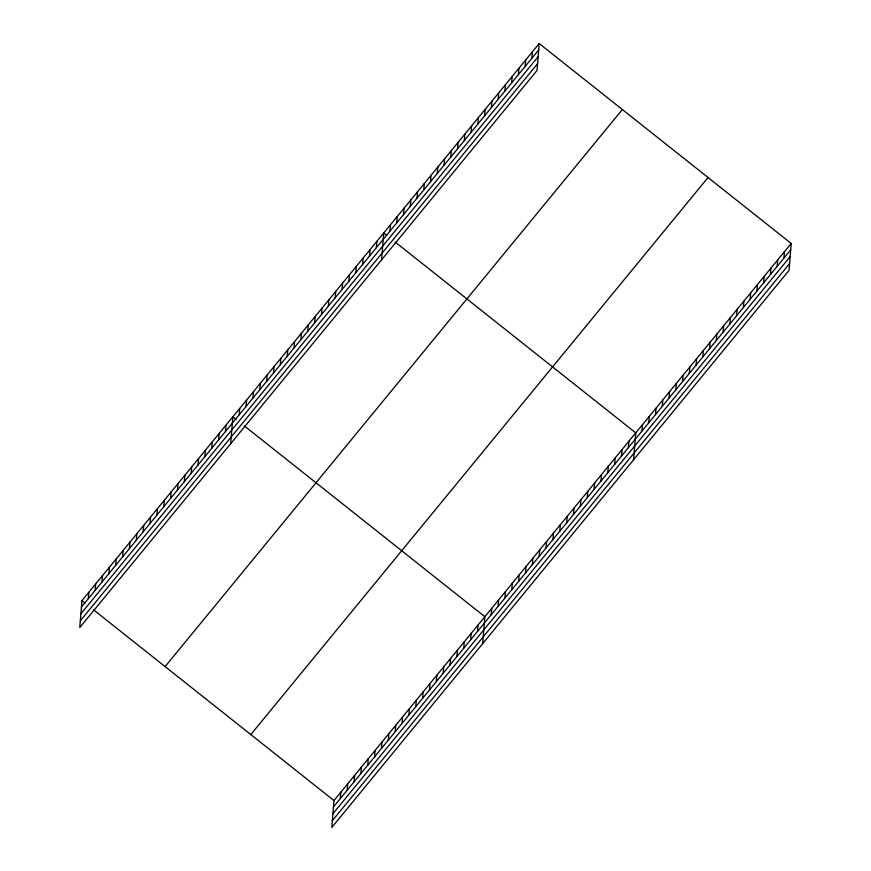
<?xml version="1.0" encoding="UTF-8"?>
<svg xmlns="http://www.w3.org/2000/svg" width="871" height="871" viewBox="0 0 871 871"><rect width="100%" height="100%" fill="white"/><g stroke="black" fill="none" stroke-linecap="round" stroke-linejoin="round"><path stroke-width="1.31" d="M539.193 43.55L81.961 600.631L79.794 627.523L537.026 70.453L539.193 43.55L791.206 243.477L789.039 270.369L331.807 827.45L333.974 800.547L791.206 243.477M88.298 598.671L88.82 592.269M95.157 590.309L95.679 583.918M102.016 581.959L102.528 575.557M108.875 573.597L109.387 567.206M115.734 565.246L116.246 558.844M122.593 556.885L123.105 550.494M129.452 548.534L129.964 542.132M136.312 540.172L136.823 533.781M143.171 531.822L143.682 525.42M150.03 523.46L150.541 517.069M156.889 515.109L157.401 508.708M163.748 506.748L164.26 500.357M170.607 498.397L171.119 491.995M177.466 490.035L177.978 483.645M184.325 481.685L184.837 475.283M191.185 473.323L191.696 466.932M198.033 464.972L198.555 458.571M204.892 456.611L205.414 450.22M211.751 448.26L212.274 441.858M218.61 439.899L219.133 433.508M225.469 431.548L225.981 425.146M230.684 443.687L232.84 416.795L235.965 419.267M239.187 414.836L239.699 408.434M246.047 406.474L246.558 400.083M252.906 398.123L253.417 391.721M259.765 389.762L260.277 383.371M266.624 381.411L267.136 375.009M273.483 373.049L273.995 366.658M280.342 364.699L280.854 358.297M287.201 356.337L287.713 349.946M294.06 347.986L294.572 341.584M300.92 339.625L301.431 333.234M307.779 331.274L308.29 324.872M314.638 322.912L315.15 316.521M321.486 314.562L322.009 308.16M328.345 306.2L328.868 299.809M335.204 297.849L335.727 291.447M342.063 289.488L342.586 283.097M348.923 281.137L349.434 274.735M355.782 272.775L356.293 266.384M362.641 264.425L363.153 258.023M369.5 256.063L370.012 249.672M376.359 247.712L376.871 241.311M381.563 259.852L383.73 232.96L386.855 235.431M340.321 798.587L340.833 792.196M389.979 231.12L390.491 224.718M347.17 790.237L347.692 783.835M396.74 222.878L397.252 216.487M354.029 781.875L354.551 775.484M403.491 214.647L404.013 208.256M360.888 773.524L361.411 767.122M410.252 206.416L410.764 200.014M367.747 765.163L368.27 758.772M417.013 198.174L417.525 191.783M374.606 756.812L375.118 750.41M423.774 189.943L424.286 183.541M381.465 748.45L381.977 742.059M430.535 181.701L431.047 175.311M388.324 740.1L388.836 733.698M437.286 173.471L437.808 167.08M395.184 731.738L395.695 725.347M444.047 165.24L444.569 158.838M402.043 723.387L402.554 716.985M450.808 156.998L451.32 150.607M408.902 715.026L409.414 708.635M457.569 148.767L458.081 142.376M415.761 706.675L416.273 700.273M464.33 140.536L464.842 134.134M422.62 698.313L423.132 691.922M471.091 132.294L471.603 125.903M429.479 689.963L429.991 683.561M477.841 124.063L478.364 117.661M436.338 681.601L436.85 675.21M484.603 115.821L485.114 109.43M443.197 673.25L443.709 666.848M491.364 107.59L491.875 101.199M450.057 664.889L450.568 658.498M498.125 99.359L498.637 92.957M456.916 656.538L457.427 650.136M504.886 91.117L505.398 84.727M463.775 648.176L464.287 641.785M511.636 82.887L512.159 76.496M470.623 639.826L471.146 633.424M518.397 74.656L518.92 68.254M477.482 631.464L478.005 625.073M525.159 66.414L525.67 60.023M482.697 643.615L484.864 616.712L244.283 425.865M531.92 58.183L532.431 51.781M491.2 614.752L491.723 608.361M498.06 606.401L498.571 599.999M504.919 598.039L505.43 591.649M511.778 589.689L512.29 583.287M518.637 581.327L519.149 574.936M525.496 572.976L526.008 566.575M532.355 564.615L532.867 558.224M539.214 556.264L539.726 549.862M546.073 547.903L546.585 541.512M552.933 539.552L553.444 533.15M559.792 531.19L560.303 524.799M566.651 522.84L567.163 516.438M573.51 514.478L574.022 508.087M580.369 506.127L580.881 499.725M587.228 497.766L587.74 491.375M594.076 489.415L594.599 483.013M600.936 481.053L601.458 474.662M607.795 472.703L608.317 466.301M614.654 464.341L615.176 457.95M621.513 455.99L622.025 449.588M628.372 447.629L628.884 441.238M633.587 459.779L635.743 432.876L395.173 242.029M641.992 431.036L642.504 424.645M648.753 422.805L649.265 416.414M655.515 414.574L656.026 408.172M662.265 406.332L662.787 399.941M669.026 398.101L669.538 391.7M675.787 389.86L676.299 383.469M682.548 381.629L683.06 375.238M689.309 373.398L689.821 366.996M696.06 365.156L696.582 358.765M702.821 356.925L703.343 350.534M709.582 348.694L710.094 342.292M716.343 340.452L716.855 334.061M723.104 332.221L723.616 325.819M729.865 323.979L730.377 317.588M736.616 315.748L737.138 309.357M743.377 307.517L743.888 301.116M750.138 299.276L750.65 292.885M756.899 291.045L757.411 284.643M763.66 282.803L764.172 276.412M770.41 274.572L770.933 268.181M777.172 266.341L777.683 259.939M783.933 258.099L784.444 251.708M81.439 607.022L538.681 49.941M80.894 613.794L538.136 56.713M80.339 620.762L537.57 63.681M165.12 666.598L622.362 109.528M250.804 734.58L708.047 177.499M333.462 806.949L790.694 249.868M332.918 813.71L790.149 256.629M332.352 820.689L789.583 263.608M81.961 600.631L85.075 603.102M93.393 609.7L333.974 800.547"/></g></svg>
